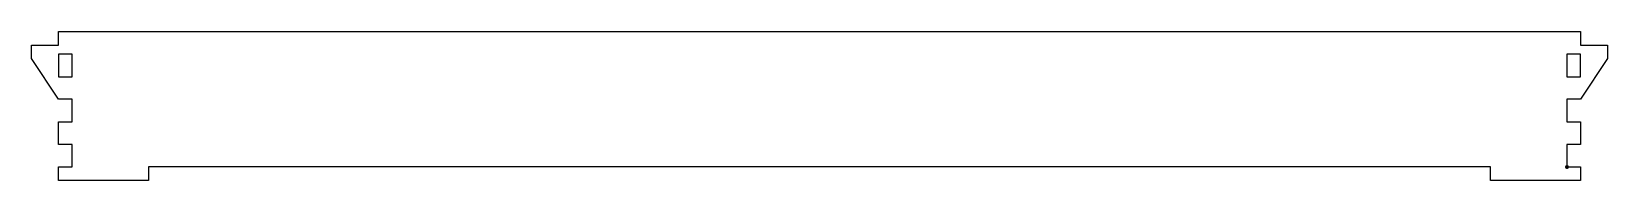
# Model space of a CAD drawing. Header units: millimetres. Extents: x -6 to 344, y -3 to 30.
import ezdxf

# ---------------------------------------------------------------- set-up
doc = ezdxf.new("R2010")
doc.units = ezdxf.units.MM
doc.layers.get('0').update_dxf_attribs({"color": 253, "lineweight": 70, "true_color": 0x8faf8f})

msp = doc.modelspace()

# ---------------------------------------------------------------- linework, layer by layer
at = {"color": 98, "lineweight": -3, "true_color": 0x054805}
for p, q in [((0, 30), (338, 30)), ((0, 27), (0, 30)), ((338, 30), (338, 27)), ((-6, 27), (0, 27)), ((-6, 24), (-6, 27)), ((3, 25), (0, 25)), ((0, 25), (0, 20)), ((3, 20), (3, 25)), ((335, 25), (335, 20)), ((338, 25), (335, 25)), ((338, 27), (344, 27)), ((338, 20), (338, 25)), ((344, 27), (344, 24)), ((0, 15), (-6, 24)), ((344, 24), (338, 15)), ((0, 20), (3, 20)), ((335, 20), (338, 20)), ((3, 15), (0, 15)), ((3, 10), (3, 15)), ((335, 15), (335, 10)), ((338, 15), (335, 15)), ((0, 10), (3, 10)), ((0, 5), (0, 10)), ((335, 10), (338, 10)), ((338, 10), (338, 5)), ((3, 5), (0, 5)), ((3, 0), (3, 5)), ((335, 5), (335, 0)), ((338, 5), (335, 5)), ((318, 0), (20, 0)), ((318, -3), (318, 0)), ((335, 0), (338, 0)), ((338, 0), (338, -3)), ((0, 0), (3, 0)), ((0, -3), (0, 0)), ((20, -3), (0, -3)), ((20, 0), (20, -3)), ((338, -3), (318, -3))]:
    msp.add_line(p, q, dxfattribs=at)
msp.add_point((335, 0))

doc.saveas('drawing.dxf')
